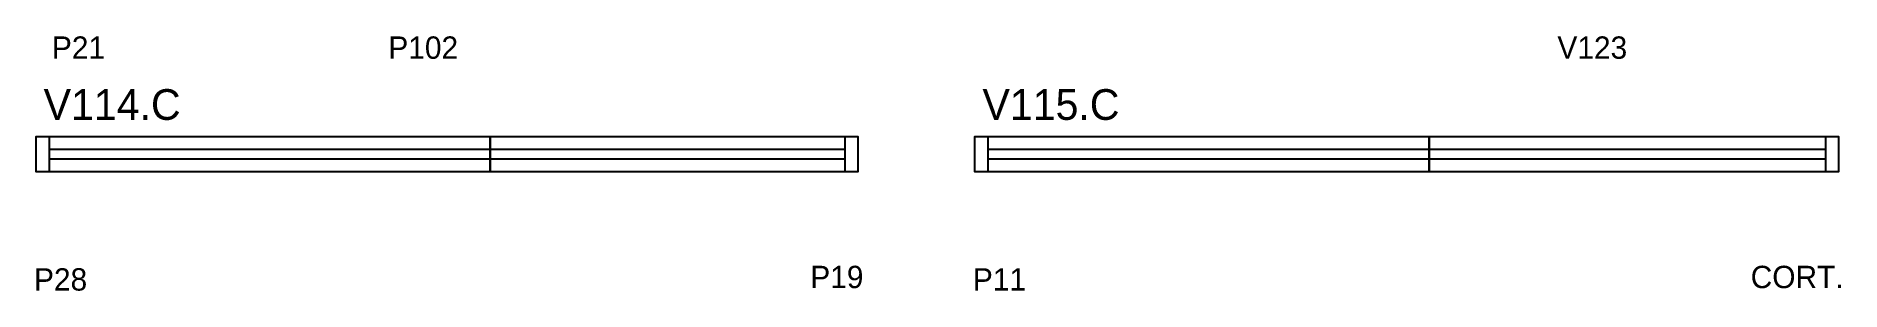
# Model space of a CAD drawing. Header units: metres. Extents: x 2014 to 2983, y 17007 to 17144.
import ezdxf

# ---------------------------------------------------------------- set-up
doc = ezdxf.new("R2010")
doc.units = ezdxf.units.M
for name, color, linetype in [('5', 7, 'Continuous'), ('NOMENCLATURA', 7, 'Continuous'), ('Painéis', 7, 'Continuous'), ('SARR_2.2x7', 7, 'Continuous')]:
    doc.layers.add(name, color=color, linetype=linetype)

msp = doc.modelspace()

# ---------------------------------------------------------------- linework, layer by layer
at = {"layer": 'Painéis', "color": 7, "lineweight": 25}
for points in [[(2257.61, 17071.32), (2013.61, 17071.32), (2013.61, 17090.32), (2257.61, 17090.32)], [(2257.61, 17090.32), (2455.11, 17090.32), (2455.11, 17071.32), (2257.61, 17071.32)], [(2762, 17071.32), (2518, 17071.32), (2518, 17090.32), (2762, 17090.32)], [(2762, 17090.32), (2982, 17090.32), (2982, 17071.32), (2762, 17071.32)]]:
    msp.add_lwpolyline(points, close=True, dxfattribs=at)
at = {"layer": 'SARR_2.2x7', "color": 7, "lineweight": 25}
for p, q in [((2020.61, 17090.32), (2020.61, 17071.32)), ((2448.11, 17090.32), (2448.11, 17071.32)), ((2525, 17090.32), (2525, 17071.32)), ((2975, 17090.32), (2975, 17071.32)), ((2257.61, 17083.32), (2020.61, 17083.32)), ((2020.61, 17078.32), (2257.61, 17078.32)), ((2448.11, 17083.32), (2257.61, 17083.32)), ((2257.61, 17078.32), (2448.11, 17078.32)), ((2762, 17083.32), (2525, 17083.32)), ((2525, 17078.32), (2762, 17078.32)), ((2975, 17083.32), (2762, 17083.32)), ((2762, 17078.32), (2975, 17078.32))]:
    msp.add_line(p, q, dxfattribs=at)

# ---------------------------------------------------------------- texts
at = {"layer": '5', "color": 7, "lineweight": 25}
for s, p in [('P21', (2022.11, 17132.12)), ('P102', (2202.86, 17132.12)), ('V123', (2830.93, 17132.12)), ('P28', (2012.5, 17007.59)), ('P19', (2429.55, 17008.91)), ('P11', (2516.89, 17007.59)), ('CORT.', (2934.77, 17008.91))]:
    msp.add_text(s, height=12, dxfattribs=at).set_placement(p)
at = {"layer": 'NOMENCLATURA', "color": 7, "lineweight": 25}
for s, p in [('V114.C', (2017.66, 17099.3)), ('V115.C', (2522.05, 17099.3))]:
    msp.add_text(s, height=16.5, dxfattribs=at).set_placement(p)

doc.saveas('drawing.dxf')
